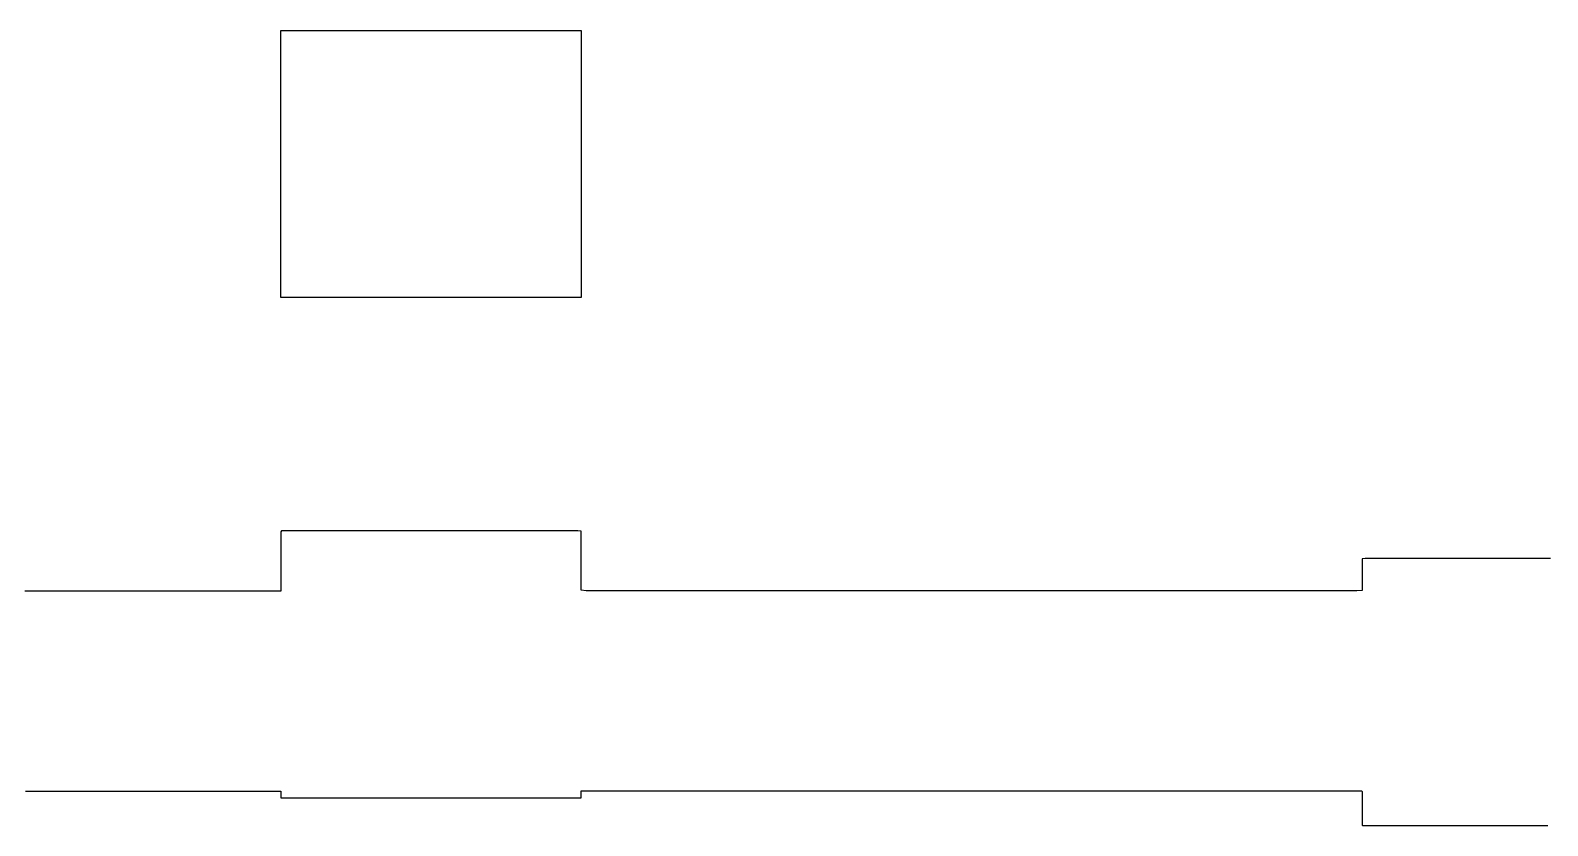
# Model space of a CAD drawing. Extents: x 0 to 220, y 0 to 42.
# Drawn here: x 88.897 to 93.444, y 8.81 to 11.193 of the extents above; entities that cross this region are included whole.
import ezdxf

# ---------------------------------------------------------------- set-up
doc = ezdxf.new("R2010")
doc.units = 0
doc.layers.get('0').update_dxf_attribs({"linetype": 'CONTINUOUS'})

msp = doc.modelspace()

# ---------------------------------------------------------------- linework, layer by layer
at = {"extrusion": (0, 0, -1)}
msp.add_lwpolyline([(-90.548, 10.393), (-89.648, 10.393), (-89.648, 11.193), (-90.548, 11.193)], close=True, dxfattribs=at)
for points in [[(93.4526, 9.61, 0), (93.4387, 9.61, 0), (93.4248, 9.61, 0), (93.411, 9.61, 0), (93.3971, 9.61, 0), (93.3832, 9.61, 0), (93.3693, 9.61, 0), (93.3555, 9.61, 0), (93.3416, 9.61, 0), (93.3277, 9.61, 0), (93.3138, 9.61, 0), (93.3, 9.61, 0), (93.2861, 9.61, 0), (93.2722, 9.61, 0), (93.2583, 9.61, 0), (93.2445, 9.61, 0), (93.2306, 9.61, 0), (93.2167, 9.61, 0), (93.2028, 9.61, 0), (93.189, 9.61, 0), (93.1751, 9.61, 0), (93.1612, 9.61, 0), (93.1473, 9.61, 0), (93.1335, 9.61, 0), (93.1196, 9.61, 0), (93.1057, 9.61, 0), (93.0918, 9.61, 0), (93.078, 9.61, 0), (93.0641, 9.61, 0), (93.0502, 9.61, 0), (93.0363, 9.61, 0), (93.0225, 9.61, 0), (93.0086, 9.61, 0), (92.9947, 9.61, 0), (92.9808, 9.61, 0), (92.9669, 9.61, 0), (92.9531, 9.61, 0), (92.9392, 9.61, 0), (92.9253, 9.61, 0), (92.9114, 9.61, 0), (92.8976, 9.61, 0), (92.888, 9.6095, 0), (92.888, 9.6081, 0), (92.888, 9.6066, 0), (92.888, 9.6051, 0), (92.888, 9.6036, 0), (92.888, 9.6021, 0), (92.888, 9.6007, 0), (92.888, 9.5992, 0), (92.888, 9.5977, 0), (92.888, 9.5962, 0), (92.888, 9.5947, 0), (92.888, 9.5933, 0), (92.888, 9.5918, 0), (92.888, 9.5903, 0), (92.888, 9.5888, 0), (92.888, 9.5873, 0), (92.888, 9.5859, 0), (92.888, 9.5844, 0), (92.888, 9.5829, 0), (92.888, 9.5814, 0), (92.888, 9.5799, 0), (92.888, 9.5785, 0), (92.888, 9.577, 0), (92.888, 9.5755, 0), (92.888, 9.574, 0), (92.888, 9.5725, 0), (92.888, 9.5711, 0), (92.888, 9.5696, 0), (92.888, 9.5681, 0), (92.888, 9.5666, 0), (92.888, 9.5651, 0), (92.888, 9.5637, 0), (92.888, 9.5622, 0), (92.888, 9.5607, 0), (92.888, 9.5592, 0), (92.888, 9.5577, 0), (92.888, 9.5563, 0), (92.888, 9.5548, 0), (92.888, 9.5533, 0), (92.888, 9.5518, 0), (92.888, 9.5503, 0), (92.888, 9.5489, 0), (92.888, 9.5474, 0), (92.888, 9.5459, 0), (92.888, 9.5444, 0), (92.888, 9.5429, 0), (92.888, 9.5415, 0), (92.888, 9.54, 0), (92.888, 9.5385, 0), (92.888, 9.537, 0), (92.888, 9.5355, 0), (92.888, 9.5341, 0), (92.888, 9.5326, 0), (92.888, 9.5311, 0), (92.888, 9.5296, 0), (92.888, 9.5281, 0), (92.888, 9.5267, 0), (92.888, 9.5252, 0), (92.888, 9.5237, 0), (92.888, 9.5222, 0), (92.888, 9.5207, 0), (92.888, 9.5192, 0), (92.888, 9.5178, 0), (92.888, 9.5163, 0), (92.888, 9.5148, 0), (92.8718, 9.514, 0), (92.8358, 9.514, 0), (92.7997, 9.514, 0), (92.7636, 9.514, 0), (92.7275, 9.514, 0), (92.6914, 9.514, 0), (92.6554, 9.514, 0), (92.6193, 9.514, 0), (92.5832, 9.514, 0), (92.5471, 9.514, 0), (92.5111, 9.514, 0), (92.475, 9.514, 0), (92.4389, 9.514, 0), (92.4028, 9.514, 0), (92.3668, 9.514, 0), (92.3307, 9.514, 0), (92.2946, 9.514, 0), (92.2585, 9.514, 0), (92.2225, 9.514, 0), (92.1864, 9.514, 0), (92.1503, 9.514, 0), (92.1142, 9.514, 0), (92.0781, 9.514, 0), (92.0421, 9.514, 0), (92.006, 9.514, 0), (91.9699, 9.514, 0), (91.9338, 9.514, 0), (91.8978, 9.514, 0), (91.8617, 9.514, 0), (91.8256, 9.514, 0), (91.7895, 9.514, 0), (91.7535, 9.514, 0), (91.7174, 9.514, 0), (91.6813, 9.514, 0), (91.6452, 9.514, 0), (91.6092, 9.514, 0), (91.5731, 9.514, 0), (91.537, 9.514, 0), (91.5009, 9.514, 0), (91.4648, 9.514, 0), (91.4288, 9.514, 0), (91.3927, 9.514, 0), (91.3566, 9.514, 0), (91.3205, 9.514, 0), (91.2845, 9.514, 0), (91.2484, 9.514, 0), (91.2123, 9.514, 0), (91.1762, 9.514, 0), (91.1402, 9.514, 0), (91.1041, 9.514, 0), (91.068, 9.514, 0), (91.0319, 9.514, 0), (90.9959, 9.514, 0), (90.9598, 9.514, 0), (90.9237, 9.514, 0), (90.8876, 9.514, 0), (90.8515, 9.514, 0), (90.8155, 9.514, 0), (90.7794, 9.514, 0), (90.7433, 9.514, 0), (90.7072, 9.514, 0), (90.6712, 9.514, 0), (90.6351, 9.514, 0), (90.599, 9.514, 0), (90.5629, 9.514, 0), (90.548, 9.5156, 0), (90.548, 9.5184, 0), (90.548, 9.5211, 0), (90.548, 9.5239, 0), (90.548, 9.5267, 0), (90.548, 9.5294, 0), (90.548, 9.5322, 0), (90.548, 9.5349, 0), (90.548, 9.5377, 0), (90.548, 9.5404, 0), (90.548, 9.5432, 0), (90.548, 9.546, 0), (90.548, 9.5487, 0), (90.548, 9.5515, 0), (90.548, 9.5542, 0), (90.548, 9.557, 0), (90.548, 9.5598, 0), (90.548, 9.5625, 0), (90.548, 9.5653, 0), (90.548, 9.568, 0), (90.548, 9.5708, 0), (90.548, 9.5736, 0), (90.548, 9.5763, 0), (90.548, 9.5791, 0), (90.548, 9.5818, 0), (90.548, 9.5846, 0), (90.548, 9.5874, 0), (90.548, 9.5901, 0), (90.548, 9.5929, 0), (90.548, 9.5956, 0), (90.548, 9.5984, 0), (90.548, 9.6012, 0), (90.548, 9.6039, 0), (90.548, 9.6067, 0), (90.548, 9.6095, 0), (90.548, 9.6122, 0), (90.548, 9.615, 0), (90.548, 9.6177, 0), (90.548, 9.6205, 0), (90.548, 9.6232, 0), (90.548, 9.626, 0), (90.548, 9.6288, 0), (90.548, 9.6315, 0), (90.548, 9.6343, 0), (90.548, 9.637, 0), (90.548, 9.6398, 0), (90.548, 9.6426, 0), (90.548, 9.6453, 0), (90.548, 9.6481, 0), (90.548, 9.6508, 0), (90.548, 9.6536, 0), (90.548, 9.6564, 0), (90.548, 9.6591, 0), (90.548, 9.6619, 0), (90.548, 9.6646, 0), (90.548, 9.6674, 0), (90.548, 9.6702, 0), (90.548, 9.6729, 0), (90.548, 9.6757, 0), (90.548, 9.6784, 0), (90.548, 9.6812, 0), (90.548, 9.684, 0), (90.548, 9.6867, 0), (90.548, 9.6895, 0), (90.548, 9.6922, 0), (90.538, 9.693, 0), (90.5241, 9.693, 0), (90.5102, 9.693, 0), (90.4963, 9.693, 0), (90.4825, 9.693, 0), (90.4686, 9.693, 0), (90.4547, 9.693, 0), (90.4408, 9.693, 0), (90.4269, 9.693, 0), (90.4131, 9.693, 0), (90.3992, 9.693, 0), (90.3853, 9.693, 0), (90.3714, 9.693, 0), (90.3576, 9.693, 0), (90.3437, 9.693, 0), (90.3298, 9.693, 0), (90.3159, 9.693, 0), (90.3021, 9.693, 0), (90.2882, 9.693, 0), (90.2743, 9.693, 0), (90.2604, 9.693, 0), (90.2466, 9.693, 0), (90.2327, 9.693, 0), (90.2188, 9.693, 0), (90.2049, 9.693, 0), (90.1911, 9.693, 0), (90.1772, 9.693, 0), (90.1633, 9.693, 0), (90.1494, 9.693, 0), (90.1356, 9.693, 0), (90.1217, 9.693, 0), (90.1078, 9.693, 0), (90.0939, 9.693, 0), (90.0801, 9.693, 0), (90.0662, 9.693, 0), (90.0523, 9.693, 0), (90.0384, 9.693, 0), (90.0246, 9.693, 0), (90.0107, 9.693, 0), (89.9968, 9.693, 0), (89.9829, 9.693, 0), (89.9691, 9.693, 0), (89.9552, 9.693, 0), (89.9413, 9.693, 0), (89.9274, 9.693, 0), (89.9136, 9.693, 0), (89.8997, 9.693, 0), (89.8858, 9.693, 0), (89.8719, 9.693, 0), (89.858, 9.693, 0), (89.8442, 9.693, 0), (89.8303, 9.693, 0), (89.8164, 9.693, 0), (89.8025, 9.693, 0), (89.7887, 9.693, 0), (89.7748, 9.693, 0), (89.7609, 9.693, 0), (89.747, 9.693, 0), (89.7332, 9.693, 0), (89.7193, 9.693, 0), (89.7054, 9.693, 0), (89.6915, 9.693, 0), (89.6777, 9.693, 0), (89.6638, 9.693, 0), (89.6499, 9.693, 0), (89.648, 9.6906, 0), (89.648, 9.6878, 0), (89.648, 9.6851, 0), (89.648, 9.6823, 0), (89.648, 9.6795, 0), (89.648, 9.6767, 0), (89.648, 9.674, 0), (89.648, 9.6712, 0), (89.648, 9.6684, 0), (89.648, 9.6656, 0), (89.648, 9.6629, 0), (89.648, 9.6601, 0), (89.648, 9.6573, 0), (89.648, 9.6545, 0), (89.648, 9.6518, 0), (89.648, 9.649, 0), (89.648, 9.6462, 0), (89.648, 9.6434, 0), (89.648, 9.6407, 0), (89.648, 9.6379, 0), (89.648, 9.6351, 0), (89.648, 9.6323, 0), (89.648, 9.6296, 0), (89.648, 9.6268, 0), (89.648, 9.624, 0), (89.648, 9.6212, 0), (89.648, 9.6184, 0), (89.648, 9.6157, 0), (89.648, 9.6129, 0), (89.648, 9.6101, 0), (89.648, 9.6074, 0), (89.648, 9.6046, 0), (89.648, 9.6018, 0), (89.648, 9.599, 0), (89.648, 9.5962, 0), (89.648, 9.5935, 0), (89.648, 9.5907, 0), (89.648, 9.5879, 0), (89.648, 9.5852, 0), (89.648, 9.5824, 0), (89.648, 9.5796, 0), (89.648, 9.5768, 0), (89.648, 9.574, 0), (89.648, 9.5713, 0), (89.648, 9.5685, 0), (89.648, 9.5657, 0), (89.648, 9.563, 0), (89.648, 9.5602, 0), (89.648, 9.5574, 0), (89.648, 9.5546, 0), (89.648, 9.5518, 0), (89.648, 9.5491, 0), (89.648, 9.5463, 0), (89.648, 9.5435, 0), (89.648, 9.5407, 0), (89.648, 9.538, 0), (89.648, 9.5352, 0), (89.648, 9.5324, 0), (89.648, 9.5297, 0), (89.648, 9.5269, 0), (89.648, 9.5241, 0), (89.648, 9.5213, 0), (89.648, 9.5185, 0), (89.648, 9.5158, 0), (89.648, 9.513, 0)], [(89.648, 9.513, 0), (89.6283, 9.513, 0), (89.6087, 9.513, 0), (89.589, 9.513, 0), (89.5693, 9.513, 0), (89.5496, 9.513, 0), (89.53, 9.513, 0), (89.5103, 9.513, 0), (89.4906, 9.513, 0), (89.471, 9.513, 0), (89.4513, 9.513, 0), (89.4316, 9.513, 0), (89.4119, 9.513, 0), (89.3923, 9.513, 0), (89.3726, 9.513, 0), (89.3529, 9.513, 0), (89.3332, 9.513, 0), (89.3136, 9.513, 0), (89.2939, 9.513, 0), (89.2742, 9.513, 0), (89.2546, 9.513, 0), (89.2349, 9.513, 0), (89.2152, 9.513, 0), (89.1955, 9.513, 0), (89.1759, 9.513, 0), (89.1562, 9.513, 0), (89.1365, 9.513, 0), (89.1169, 9.513, 0), (89.0972, 9.513, 0), (89.0775, 9.513, 0), (89.0578, 9.513, 0), (89.0382, 9.513, 0), (89.0185, 9.513, 0), (88.9988, 9.513, 0), (88.9792, 9.513, 0), (88.9595, 9.513, 0), (88.9398, 9.513, 0), (88.9201, 9.513, 0), (88.9005, 9.513, 0), (88.8808, 9.513, 0)], [(88.8821, 8.913, 0), (88.9056, 8.913, 0), (88.9291, 8.913, 0), (88.9526, 8.913, 0), (88.9761, 8.913, 0), (88.9996, 8.913, 0), (89.0232, 8.913, 0), (89.0467, 8.913, 0), (89.0702, 8.913, 0), (89.0937, 8.913, 0), (89.1172, 8.913, 0), (89.1407, 8.913, 0), (89.1642, 8.913, 0), (89.1877, 8.913, 0), (89.2112, 8.913, 0), (89.2347, 8.913, 0), (89.2582, 8.913, 0), (89.2817, 8.913, 0), (89.3052, 8.913, 0), (89.3287, 8.913, 0), (89.3522, 8.913, 0), (89.3757, 8.913, 0), (89.3992, 8.913, 0), (89.4227, 8.913, 0), (89.4462, 8.913, 0), (89.4697, 8.913, 0), (89.4932, 8.913, 0), (89.5167, 8.913, 0), (89.5402, 8.913, 0), (89.5637, 8.913, 0), (89.5872, 8.913, 0), (89.6107, 8.913, 0), (89.6342, 8.913, 0), (89.648, 8.9129, 0), (89.648, 8.9126, 0), (89.648, 8.9123, 0), (89.648, 8.9119, 0), (89.648, 8.9116, 0), (89.648, 8.9113, 0), (89.648, 8.911, 0), (89.648, 8.9107, 0), (89.648, 8.9104, 0), (89.648, 8.9101, 0), (89.648, 8.9098, 0), (89.648, 8.9095, 0), (89.648, 8.9092, 0), (89.648, 8.9089, 0), (89.648, 8.9085, 0), (89.648, 8.9083, 0), (89.648, 8.9079, 0), (89.648, 8.9076, 0), (89.648, 8.9073, 0), (89.648, 8.907, 0), (89.648, 8.9067, 0), (89.648, 8.9064, 0), (89.648, 8.9061, 0), (89.648, 8.9058, 0), (89.648, 8.9055, 0), (89.648, 8.9052, 0), (89.648, 8.9048, 0), (89.648, 8.9046, 0), (89.648, 8.9042, 0), (89.648, 8.9039, 0), (89.648, 8.9036, 0), (89.648, 8.9033, 0), (89.648, 8.903, 0), (89.648, 8.9027, 0), (89.648, 8.9024, 0), (89.648, 8.9021, 0), (89.648, 8.9018, 0), (89.648, 8.9015, 0), (89.648, 8.9011, 0), (89.648, 8.9009, 0), (89.648, 8.9005, 0), (89.648, 8.9002, 0), (89.648, 8.8999, 0), (89.648, 8.8996, 0), (89.648, 8.8993, 0), (89.648, 8.899, 0), (89.648, 8.8987, 0), (89.648, 8.8984, 0), (89.648, 8.8981, 0), (89.648, 8.8978, 0), (89.648, 8.8974, 0), (89.648, 8.8971, 0), (89.648, 8.8968, 0), (89.648, 8.8965, 0), (89.648, 8.8962, 0), (89.648, 8.8959, 0), (89.648, 8.8956, 0), (89.648, 8.8953, 0), (89.648, 8.895, 0), (89.648, 8.8947, 0), (89.648, 8.8944, 0), (89.648, 8.8941, 0), (89.648, 8.8938, 0), (89.648, 8.8934, 0), (89.648, 8.8931, 0), (89.6557, 8.893, 0), (89.6695, 8.893, 0), (89.6834, 8.893, 0), (89.6973, 8.893, 0), (89.7112, 8.893, 0), (89.725, 8.893, 0), (89.7389, 8.893, 0), (89.7528, 8.893, 0), (89.7667, 8.893, 0), (89.7806, 8.893, 0), (89.7944, 8.893, 0), (89.8083, 8.893, 0), (89.8222, 8.893, 0), (89.8361, 8.893, 0), (89.8499, 8.893, 0), (89.8638, 8.893, 0), (89.8777, 8.893, 0), (89.8916, 8.893, 0), (89.9054, 8.893, 0), (89.9193, 8.893, 0), (89.9332, 8.893, 0), (89.9471, 8.893, 0), (89.9609, 8.893, 0), (89.9748, 8.893, 0), (89.9887, 8.893, 0), (90.0026, 8.893, 0), (90.0164, 8.893, 0), (90.0303, 8.893, 0), (90.0442, 8.893, 0), (90.0581, 8.893, 0), (90.0719, 8.893, 0), (90.0858, 8.893, 0), (90.0997, 8.893, 0), (90.1136, 8.893, 0), (90.1274, 8.893, 0), (90.1413, 8.893, 0), (90.1552, 8.893, 0), (90.1691, 8.893, 0), (90.1829, 8.893, 0), (90.1968, 8.893, 0), (90.2107, 8.893, 0), (90.2246, 8.893, 0), (90.2384, 8.893, 0), (90.2523, 8.893, 0), (90.2662, 8.893, 0), (90.2801, 8.893, 0), (90.294, 8.893, 0), (90.3078, 8.893, 0), (90.3217, 8.893, 0), (90.3356, 8.893, 0), (90.3495, 8.893, 0), (90.3633, 8.893, 0), (90.3772, 8.893, 0), (90.3911, 8.893, 0), (90.405, 8.893, 0), (90.4188, 8.893, 0), (90.4327, 8.893, 0), (90.4466, 8.893, 0), (90.4605, 8.893, 0), (90.4743, 8.893, 0), (90.4882, 8.893, 0), (90.5021, 8.893, 0), (90.516, 8.893, 0), (90.5298, 8.893, 0), (90.5437, 8.893, 0), (90.548, 8.8932, 0), (90.548, 8.8935, 0), (90.548, 8.8939, 0), (90.548, 8.8942, 0), (90.548, 8.8945, 0), (90.548, 8.8948, 0), (90.548, 8.8952, 0), (90.548, 8.8955, 0), (90.548, 8.8958, 0), (90.548, 8.8961, 0), (90.548, 8.8965, 0), (90.548, 8.8968, 0), (90.548, 8.8971, 0), (90.548, 8.8974, 0), (90.548, 8.8978, 0), (90.548, 8.8981, 0), (90.548, 8.8984, 0), (90.548, 8.8987, 0), (90.548, 8.8991, 0), (90.548, 8.8994, 0), (90.548, 8.8997, 0), (90.548, 8.9, 0), (90.548, 8.9003, 0), (90.548, 8.9007, 0), (90.548, 8.901, 0), (90.548, 8.9013, 0), (90.548, 8.9016, 0), (90.548, 8.902, 0), (90.548, 8.9023, 0), (90.548, 8.9026, 0), (90.548, 8.9029, 0), (90.548, 8.9033, 0), (90.548, 8.9036, 0), (90.548, 8.9039, 0), (90.548, 8.9042, 0), (90.548, 8.9046, 0), (90.548, 8.9049, 0), (90.548, 8.9052, 0), (90.548, 8.9055, 0), (90.548, 8.9058, 0), (90.548, 8.9062, 0), (90.548, 8.9065, 0), (90.548, 8.9068, 0), (90.548, 8.9071, 0), (90.548, 8.9075, 0), (90.548, 8.9078, 0), (90.548, 8.9081, 0), (90.548, 8.9084, 0), (90.548, 8.9088, 0), (90.548, 8.9091, 0), (90.548, 8.9094, 0), (90.548, 8.9097, 0), (90.548, 8.9101, 0), (90.548, 8.9104, 0), (90.548, 8.9107, 0), (90.548, 8.911, 0), (90.548, 8.9114, 0), (90.548, 8.9117, 0), (90.548, 8.912, 0), (90.548, 8.9123, 0), (90.548, 8.9126, 0), (90.548, 8.913, 0), (90.548, 8.9133, 0), (90.548, 8.9136, 0), (90.548, 8.9139, 0), (90.5779, 8.914, 0), (90.614, 8.914, 0), (90.6501, 8.914, 0), (90.6861, 8.914, 0), (90.7222, 8.914, 0), (90.7583, 8.914, 0), (90.7944, 8.914, 0), (90.8304, 8.914, 0), (90.8665, 8.914, 0), (90.9026, 8.914, 0), (90.9387, 8.914, 0), (90.9747, 8.914, 0), (91.0108, 8.914, 0), (91.0469, 8.914, 0), (91.083, 8.914, 0), (91.119, 8.914, 0), (91.1551, 8.914, 0), (91.1912, 8.914, 0), (91.2273, 8.914, 0), (91.2634, 8.914, 0), (91.2994, 8.914, 0), (91.3355, 8.914, 0), (91.3716, 8.914, 0), (91.4077, 8.914, 0), (91.4437, 8.914, 0), (91.4798, 8.914, 0), (91.5159, 8.914, 0), (91.552, 8.914, 0), (91.588, 8.914, 0), (91.6241, 8.914, 0), (91.6602, 8.914, 0), (91.6963, 8.914, 0), (91.7324, 8.914, 0), (91.7684, 8.914, 0), (91.8045, 8.914, 0), (91.8406, 8.914, 0), (91.8767, 8.914, 0), (91.9127, 8.914, 0), (91.9488, 8.914, 0), (91.9849, 8.914, 0), (92.021, 8.914, 0), (92.057, 8.914, 0), (92.0931, 8.914, 0), (92.1292, 8.914, 0), (92.1653, 8.914, 0), (92.2013, 8.914, 0), (92.2374, 8.914, 0), (92.2735, 8.914, 0), (92.3096, 8.914, 0), (92.3457, 8.914, 0), (92.3817, 8.914, 0), (92.4178, 8.914, 0), (92.4539, 8.914, 0), (92.49, 8.914, 0), (92.526, 8.914, 0), (92.5621, 8.914, 0), (92.5982, 8.914, 0), (92.6343, 8.914, 0), (92.6703, 8.914, 0), (92.7064, 8.914, 0), (92.7425, 8.914, 0), (92.7786, 8.914, 0), (92.8146, 8.914, 0), (92.8507, 8.914, 0), (92.8868, 8.914, 0), (92.888, 8.9124, 0), (92.888, 8.9108, 0), (92.888, 8.9092, 0), (92.888, 8.9076, 0), (92.888, 8.906, 0), (92.888, 8.9044, 0), (92.888, 8.9028, 0), (92.888, 8.9012, 0), (92.888, 8.8996, 0), (92.888, 8.898, 0), (92.888, 8.8964, 0), (92.888, 8.8948, 0), (92.888, 8.8932, 0), (92.888, 8.8916, 0), (92.888, 8.89, 0), (92.888, 8.8884, 0), (92.888, 8.8868, 0), (92.888, 8.8852, 0), (92.888, 8.8836, 0), (92.888, 8.882, 0), (92.888, 8.8804, 0), (92.888, 8.8788, 0), (92.888, 8.8772, 0), (92.888, 8.8756, 0), (92.888, 8.874, 0), (92.888, 8.8724, 0), (92.888, 8.8708, 0), (92.888, 8.8692, 0), (92.888, 8.8675, 0), (92.888, 8.8659, 0), (92.888, 8.8643, 0), (92.888, 8.8627, 0), (92.888, 8.8611, 0), (92.888, 8.8595, 0), (92.888, 8.8579, 0), (92.888, 8.8563, 0), (92.888, 8.8547, 0), (92.888, 8.8531, 0), (92.888, 8.8515, 0), (92.888, 8.8499, 0), (92.888, 8.8483, 0), (92.888, 8.8467, 0), (92.888, 8.8451, 0), (92.888, 8.8435, 0), (92.888, 8.8419, 0), (92.888, 8.8403, 0), (92.888, 8.8387, 0), (92.888, 8.8371, 0), (92.888, 8.8355, 0), (92.888, 8.8339, 0), (92.888, 8.8323, 0), (92.888, 8.8307, 0), (92.888, 8.8291, 0), (92.888, 8.8275, 0), (92.888, 8.8259, 0), (92.888, 8.8243, 0), (92.888, 8.8227, 0), (92.888, 8.8211, 0), (92.888, 8.8194, 0), (92.888, 8.8178, 0), (92.888, 8.8163, 0), (92.888, 8.8146, 0), (92.888, 8.813, 0), (92.888, 8.8114, 0), (92.8895, 8.81, 0), (92.9033, 8.81, 0), (92.9172, 8.81, 0), (92.9311, 8.81, 0), (92.945, 8.81, 0), (92.9588, 8.81, 0), (92.9727, 8.81, 0), (92.9866, 8.81, 0), (93.0005, 8.81, 0), (93.0143, 8.81, 0), (93.0282, 8.81, 0), (93.0421, 8.81, 0), (93.056, 8.81, 0), (93.0698, 8.81, 0), (93.0837, 8.81, 0), (93.0976, 8.81, 0), (93.1115, 8.81, 0), (93.1253, 8.81, 0), (93.1392, 8.81, 0), (93.1531, 8.81, 0), (93.167, 8.81, 0), (93.1808, 8.81, 0), (93.1947, 8.81, 0), (93.2086, 8.81, 0), (93.2225, 8.81, 0), (93.2363, 8.81, 0), (93.2502, 8.81, 0), (93.2641, 8.81, 0), (93.278, 8.81, 0), (93.2918, 8.81, 0), (93.3057, 8.81, 0), (93.3196, 8.81, 0), (93.3335, 8.81, 0), (93.3473, 8.81, 0), (93.3612, 8.81, 0), (93.3751, 8.81, 0), (93.389, 8.81, 0), (93.4029, 8.81, 0), (93.4167, 8.81, 0), (93.4306, 8.81, 0), (93.4445, 8.81, 0)]]:
    msp.add_polyline3d(points)

doc.saveas('drawing.dxf')
